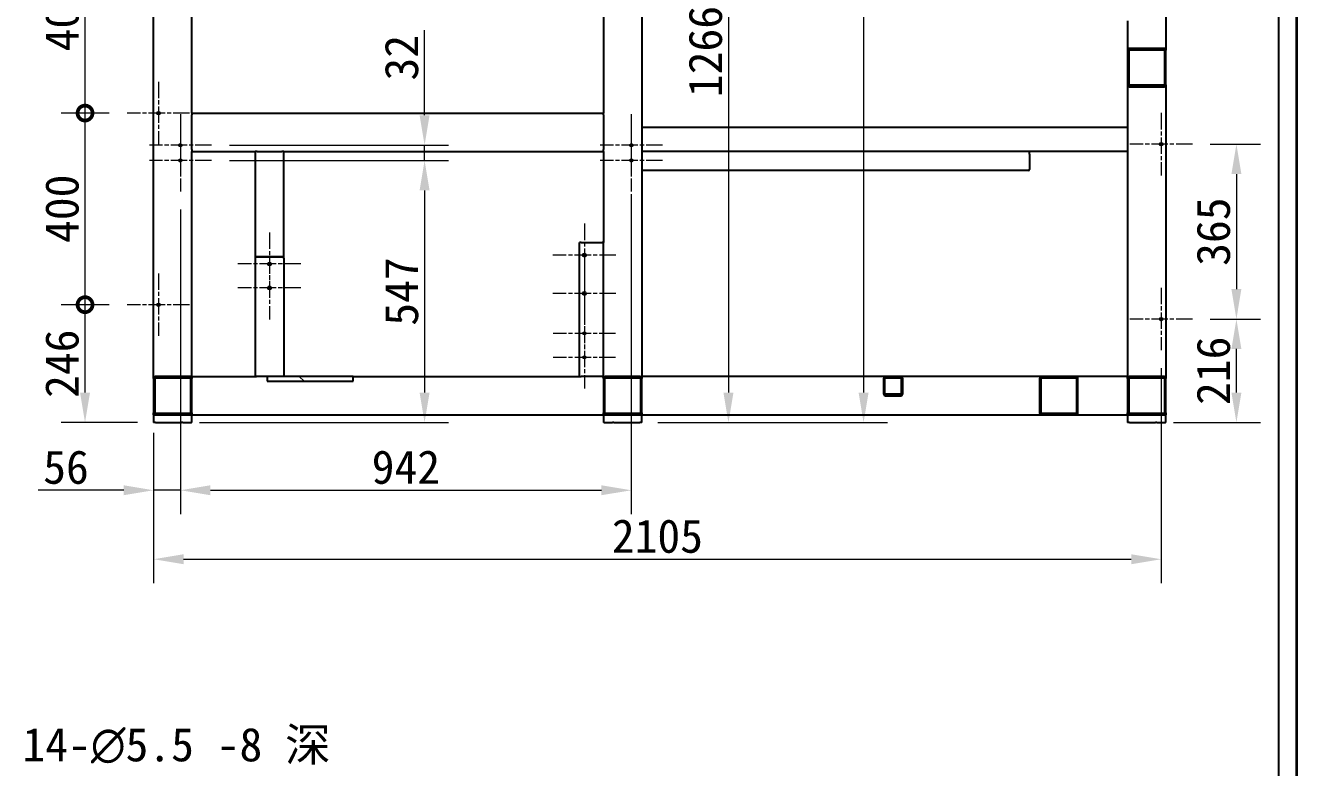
# Model space of a CAD drawing. Header units: millimetres. Extents: x 150 to 14713, y 137 to 10363.
# Drawn here: x 12057 to 14713, y 3618 to 5167 of the extents above; entities that cross this region are included whole.
import ezdxf

# ---------------------------------------------------------------- set-up
doc = ezdxf.new("R2010")
doc.units = ezdxf.units.MM
doc.header["$LTSCALE"] = 25
doc.linetypes.add('CHAIN', pattern=[0.3543, 0.2362, -0.0295, 0.0591, -0.0295])
for name, color, linetype, lineweight, true_color in [('中心标记 (ISO)', 1, 'CHAIN', 18, 0xff0000), ('尺寸 (ISO)', 7, 'Continuous', 18, 0x008000), ('符号 (ISO)', 7, 'Continuous', 18, 0x008000)]:
    doc.layers.add(name, color=color, linetype=linetype, lineweight=lineweight, true_color=true_color)
for name, color, linetype, lineweight in [('剖面线 (ISO)', 7, 'Continuous', 18), ('可见 (ISO)', 7, 'Continuous', 25), ('图框 (ISO)', 7, 'Continuous', 35)]:
    doc.layers.add(name, color=color, linetype=linetype, lineweight=lineweight)
doc.styles.add('文本样式74', font='SimSun.ttf')
doc.styles.add('最新国标', font='simfang.ttf')
doc.dimstyles.new('默认 (GB)', dxfattribs={"dimscale": 25, "dimtxt": 2.8, "dimasz": 2.5, "dimexe": 2, "dimexo": 1.5, "dimgap": 0.5, "dimtad": 1, "dimtoh": 1, "dimdsep": 46, "dimtxsty": '最新国标', "dimcen": 0.09, "dimdle": 10, "dimclrd": 256, "dimclre": 256, "dimclrt": 256, "dimaunit": 1, "dimadec": 3, "dimazin": 2, "dimtfac": 0.535714, "dimtdec": 3, "dimtmove": 0, "dimatfit": 3, "dimfxl": 0, "dimtolj": 1, "dimlwd": -1, "dimlwe": -1, "dimarcsym": 0})

# ---------------------------------------------------------------- blocks, each defined once
blk = doc.blocks.new('图框 最新国标')
at = {"layer": '图框 (ISO)'}
blk.add_line((588.5, 414.5), (588.5, 5.5), dxfattribs=at)
at = {"layer": '图框 (ISO)', "color": 7, "linetype": 'Continuous', "lineweight": 25}
blk.add_line((587, 413), (587, 7), dxfattribs=at)
blk.add_line((587, 413), (587, 7), dxfattribs=at)
at = {"layer": '图框 (ISO)', "style": '文本样式74'}
blk.add_attdef('零件代号_001', (44.45, 410.25), '', height=2.5, rotation=180, dxfattribs=at)
blk = doc.blocks.new('_DotSmall')
at = {"color": 0, "linetype": 'ByBlock', "const_width": 0.5}
blk.add_lwpolyline([(-0.0625, 0, 1), (0.0625, 0, 1)], format="xyb", close=True, dxfattribs=at)
blk = doc.blocks.new('*D230')
at = {"layer": 'Defpoints', "color": 0, "transparency": 16777216}
for p in [(12181.3, 4583.8), (12269.3, 4583.8), (12328.6, 4337.8)]:
    blk.add_point(p, dxfattribs=at)
at = {"layer": '尺寸 (ISO)', "color": 116, "true_color": 0x00803f, "transparency": 16777216}
for p, q in [((12231.8, 4583.8), (12131.3, 4583.8)), ((12181.3, 4400.3), (12181.3, 4583.8)), ((12291.1, 4337.8), (12131.3, 4337.8))]:
    blk.add_line(p, q, dxfattribs=at)
blk.add_solid([(12170.8, 4400.3), (12191.7, 4400.3), (12181.3, 4337.8)], dxfattribs=at)
at = {"layer": '尺寸 (ISO)', "color": 116, "true_color": 0x00803f, "transparency": 16777216, "xscale": 62.5, "yscale": 62.5, "zscale": 62.5, "rotation": 90}
blk.add_blockref('_DotSmall', (12181.3, 4583.8), dxfattribs=at)
at = {"layer": '尺寸 (ISO)', "transparency": 16777216, "insert": (12133.4, 4460.5), "char_height": 70, "attachment_point": 5, "rotation": 90, "style": '最新国标'}
blk.add_mtext('\\A1;246', dxfattribs=at)
blk = doc.blocks.new('*D231')
at = {"layer": 'Defpoints', "color": 0, "transparency": 16777216}
for p in [(12181.3, 4983.8), (12269.3, 4983.8), (12269.3, 4583.8)]:
    blk.add_point(p, dxfattribs=at)
at = {"layer": '尺寸 (ISO)', "color": 116, "true_color": 0x00803f, "transparency": 16777216}
for p, q in [((12231.8, 4983.8), (12131.3, 4983.8)), ((12181.3, 4583.8), (12181.3, 4983.8)), ((12231.8, 4583.8), (12131.3, 4583.8))]:
    blk.add_line(p, q, dxfattribs=at)
at = {"layer": '尺寸 (ISO)', "color": 116, "true_color": 0x00803f, "transparency": 16777216, "xscale": 62.5, "yscale": 62.5, "zscale": 62.5}
for p, rotation in [((12181.3, 4983.8), 90), ((12181.3, 4583.8), 270)]:
    blk.add_blockref('_DotSmall', p, dxfattribs=dict(at, rotation=rotation))
at = {"layer": '尺寸 (ISO)', "transparency": 16777216, "insert": (12133.4, 4784), "char_height": 70, "attachment_point": 5, "rotation": 90, "style": '最新国标'}
blk.add_mtext('\\A1;400', dxfattribs=at)
blk = doc.blocks.new('*D232')
at = {"layer": 'Defpoints', "color": 0, "transparency": 16777216}
for p in [(12181.3, 5383.8), (12269.3, 5383.8), (12269.3, 4983.8)]:
    blk.add_point(p, dxfattribs=at)
at = {"layer": '尺寸 (ISO)', "color": 116, "true_color": 0x00803f, "transparency": 16777216}
for p, q in [((12231.8, 5383.8), (12131.3, 5383.8)), ((12181.3, 4983.8), (12181.3, 5383.8)), ((12231.8, 4983.8), (12131.3, 4983.8))]:
    blk.add_line(p, q, dxfattribs=at)
at = {"layer": '尺寸 (ISO)', "color": 116, "true_color": 0x00803f, "transparency": 16777216, "xscale": 62.5, "yscale": 62.5, "zscale": 62.5}
for p, rotation in [((12181.3, 5383.8), 90), ((12181.3, 4983.8), 270)]:
    blk.add_blockref('_DotSmall', p, dxfattribs=dict(at, rotation=rotation))
at = {"layer": '尺寸 (ISO)', "transparency": 16777216, "insert": (12133.4, 5184), "char_height": 70, "attachment_point": 5, "rotation": 90, "style": '最新国标'}
blk.add_mtext('\\A1;400', dxfattribs=at)
blk = doc.blocks.new('*D235')
at = {"layer": 'Defpoints', "color": 0, "transparency": 16777216}
for p in [(12445.5, 4884.8), (12382.9, 4337.8), (12890.7, 4337.8)]:
    blk.add_point(p, dxfattribs=at)
at = {"layer": '尺寸 (ISO)', "color": 116, "true_color": 0x00803f, "transparency": 16777216}
for p, q in [((12483, 4884.8), (12940.7, 4884.8)), ((12890.7, 4822.3), (12890.7, 4400.3)), ((12420.4, 4337.8), (12940.7, 4337.8))]:
    blk.add_line(p, q, dxfattribs=at)
for points in [[(12880.2, 4822.3), (12901.1, 4822.3), (12890.7, 4884.8)], [(12880.2, 4400.3), (12901.1, 4400.3), (12890.7, 4337.8)]]:
    blk.add_solid(points, dxfattribs=at)
at = {"layer": '尺寸 (ISO)', "transparency": 16777216, "insert": (12842.8, 4611.3), "char_height": 70, "attachment_point": 5, "rotation": 90, "style": '最新国标'}
blk.add_mtext('\\A1;547', dxfattribs=at)
blk = doc.blocks.new('*D236')
at = {"layer": 'Defpoints', "color": 0, "transparency": 16777216}
for p in [(12445.5, 4916.8), (12445.5, 4884.8), (12890.7, 4884.8)]:
    blk.add_point(p, dxfattribs=at)
at = {"layer": '尺寸 (ISO)', "color": 116, "true_color": 0x00803f, "transparency": 16777216}
for p, q in [((12890.7, 4979.3), (12890.7, 5156.8)), ((12483, 4916.8), (12940.7, 4916.8)), ((12890.7, 4884.8), (12890.7, 4916.8)), ((12483, 4884.8), (12940.7, 4884.8)), ((12890.7, 4822.3), (12890.7, 4759.8))]:
    blk.add_line(p, q, dxfattribs=at)
for points in [[(12880.2, 4979.3), (12901.1, 4979.3), (12890.7, 4916.8)], [(12880.2, 4822.3), (12901.1, 4822.3), (12890.7, 4884.8)]]:
    blk.add_solid(points, dxfattribs=at)
at = {"layer": '尺寸 (ISO)', "transparency": 16777216, "insert": (12842.8, 5099.3), "char_height": 70, "attachment_point": 5, "rotation": 90, "style": '最新国标'}
blk.add_mtext('\\A1;32', dxfattribs=at)
blk = doc.blocks.new('*D238')
at = {"layer": 'Defpoints', "color": 0, "transparency": 16777216}
for p in [(12380.6, 4819.8), (12324.6, 4353.8), (12380.6, 4196.4)]:
    blk.add_point(p, dxfattribs=at)
at = {"layer": '尺寸 (ISO)', "color": 116, "true_color": 0x00803f, "transparency": 16777216}
for p, q in [((12380.6, 4782.3), (12380.6, 4146.4)), ((12324.6, 4316.3), (12324.6, 4146.4)), ((12262.1, 4196.4), (12083.4, 4196.4)), ((12380.6, 4196.4), (12324.6, 4196.4)), ((12443.1, 4196.4), (12505.6, 4196.4))]:
    blk.add_line(p, q, dxfattribs=at)
for points in [[(12262.1, 4206.8), (12262.1, 4186), (12324.6, 4196.4)], [(12443.1, 4206.8), (12443.1, 4186), (12380.6, 4196.4)]]:
    blk.add_solid(points, dxfattribs=at)
at = {"layer": '尺寸 (ISO)', "transparency": 16777216, "insert": (12141.5, 4244.3), "char_height": 70, "attachment_point": 5, "style": '最新国标'}
blk.add_mtext('\\A1;56', dxfattribs=at)
blk = doc.blocks.new('*D239')
at = {"layer": 'Defpoints', "color": 0, "transparency": 16777216}
for p in [(13322.6, 4851.8), (12380.6, 4819.8), (13322.6, 4196.4)]:
    blk.add_point(p, dxfattribs=at)
at = {"layer": '尺寸 (ISO)', "color": 116, "true_color": 0x00803f, "transparency": 16777216}
for p, q in [((13322.6, 4814.3), (13322.6, 4146.4)), ((12380.6, 4782.3), (12380.6, 4146.4)), ((12443.1, 4196.4), (13260.1, 4196.4))]:
    blk.add_line(p, q, dxfattribs=at)
for points in [[(12443.1, 4206.8), (12443.1, 4186), (12380.6, 4196.4)], [(13260.1, 4206.8), (13260.1, 4186), (13322.6, 4196.4)]]:
    blk.add_solid(points, dxfattribs=at)
at = {"layer": '尺寸 (ISO)', "transparency": 16777216, "insert": (12851.6, 4244.3), "char_height": 70, "attachment_point": 5, "style": '最新国标'}
blk.add_mtext('\\A1;942', dxfattribs=at)
blk = doc.blocks.new('*D240')
at = {"layer": 'Defpoints', "color": 0, "transparency": 16777216}
for p in [(14429.6, 4488.5), (12324.6, 4353.8), (14429.6, 4052.4)]:
    blk.add_point(p, dxfattribs=at)
at = {"layer": '尺寸 (ISO)', "color": 116, "true_color": 0x00803f, "transparency": 16777216}
for p, q in [((14429.6, 4451), (14429.6, 4002.4)), ((12324.6, 4316.3), (12324.6, 4002.4)), ((12387.1, 4052.4), (14367.1, 4052.4))]:
    blk.add_line(p, q, dxfattribs=at)
for points in [[(12387.1, 4062.8), (12387.1, 4042), (12324.6, 4052.4)], [(14367.1, 4062.8), (14367.1, 4042), (14429.6, 4052.4)]]:
    blk.add_solid(points, dxfattribs=at)
at = {"layer": '尺寸 (ISO)', "transparency": 16777216, "insert": (13377.1, 4100.3), "char_height": 70, "attachment_point": 5, "style": '最新国标'}
blk.add_mtext('\\A1;2105', dxfattribs=at)
blk = doc.blocks.new('*D241')
at = {"layer": 'Defpoints', "color": 0, "transparency": 16777216}
for p in [(14494.8, 4553.8), (14586.8, 4553.8), (14417.9, 4337.8)]:
    blk.add_point(p, dxfattribs=at)
at = {"layer": '尺寸 (ISO)', "color": 116, "true_color": 0x00803f, "transparency": 16777216}
for p, q in [((14532.3, 4553.8), (14636.8, 4553.8)), ((14586.8, 4400.3), (14586.8, 4491.3)), ((14455.4, 4337.8), (14636.8, 4337.8))]:
    blk.add_line(p, q, dxfattribs=at)
for points in [[(14576.4, 4491.3), (14597.2, 4491.3), (14586.8, 4553.8)], [(14576.4, 4400.3), (14597.2, 4400.3), (14586.8, 4337.8)]]:
    blk.add_solid(points, dxfattribs=at)
at = {"layer": '尺寸 (ISO)', "transparency": 16777216, "insert": (14538.9, 4445.8), "char_height": 70, "attachment_point": 5, "rotation": 90, "style": '最新国标'}
blk.add_mtext('\\A1;216', dxfattribs=at)
blk = doc.blocks.new('*D242')
at = {"layer": 'Defpoints', "color": 0, "transparency": 16777216}
for p in [(14494.8, 4918.8), (14494.8, 4553.8), (14586.8, 4553.8)]:
    blk.add_point(p, dxfattribs=at)
at = {"layer": '尺寸 (ISO)', "color": 116, "true_color": 0x00803f, "transparency": 16777216}
for p, q in [((14532.3, 4918.8), (14636.8, 4918.8)), ((14586.8, 4856.3), (14586.8, 4616.3)), ((14532.3, 4553.8), (14636.8, 4553.8))]:
    blk.add_line(p, q, dxfattribs=at)
for points in [[(14576.4, 4856.3), (14597.2, 4856.3), (14586.8, 4918.8)], [(14576.4, 4616.3), (14597.2, 4616.3), (14586.8, 4553.8)]]:
    blk.add_solid(points, dxfattribs=at)
at = {"layer": '尺寸 (ISO)', "transparency": 16777216, "insert": (14538.9, 4736.3), "char_height": 70, "attachment_point": 5, "rotation": 90, "style": '最新国标'}
blk.add_mtext('\\A1;365', dxfattribs=at)
blk = doc.blocks.new('*D243')
at = {"layer": 'Defpoints', "color": 0, "transparency": 16777216}
for p in [(13350.4, 6243.8), (13340.6, 4337.8), (13807.9, 4337.8)]:
    blk.add_point(p, dxfattribs=at)
at = {"layer": '尺寸 (ISO)', "color": 116, "true_color": 0x00803f, "transparency": 16777216}
for p, q in [((13387.9, 6243.8), (13857.9, 6243.8)), ((13807.9, 6181.3), (13807.9, 4400.3)), ((13378.1, 4337.8), (13857.9, 4337.8))]:
    blk.add_line(p, q, dxfattribs=at)
for points in [[(13797.4, 6181.3), (13818.3, 6181.3), (13807.9, 6243.8)], [(13797.4, 4400.3), (13818.3, 4400.3), (13807.9, 4337.8)]]:
    blk.add_solid(points, dxfattribs=at)
at = {"layer": '尺寸 (ISO)', "transparency": 16777216, "insert": (13760, 5290.8), "char_height": 70, "attachment_point": 5, "rotation": 90, "style": '最新国标'}
blk.add_mtext('\\A1;1906', dxfattribs=at)
blk = doc.blocks.new('*D249')
at = {"layer": 'Defpoints', "color": 0, "transparency": 16777216}
for p in [(13452.1, 5603.8), (13340.6, 4337.8), (13525.5, 4337.8)]:
    blk.add_point(p, dxfattribs=at)
at = {"layer": '尺寸 (ISO)', "color": 116, "true_color": 0x00803f, "transparency": 16777216}
for p, q in [((13525.5, 5541.3), (13525.5, 4400.3)), ((13378.1, 4337.8), (13575.5, 4337.8))]:
    blk.add_line(p, q, dxfattribs=at)
for points in [[(13515.1, 5541.3), (13536, 5541.3), (13525.5, 5603.8)], [(13515.1, 4400.3), (13536, 4400.3), (13525.5, 4337.8)]]:
    blk.add_solid(points, dxfattribs=at)
at = {"layer": '尺寸 (ISO)', "transparency": 16777216, "insert": (13477.6, 5112.3), "char_height": 70, "attachment_point": 5, "rotation": 90, "style": '最新国标'}
blk.add_mtext('\\A1;1266', dxfattribs=at)

msp = doc.modelspace()

# ---------------------------------------------------------------- hatches: boundary and pattern name
at = {"layer": '剖面线 (ISO)'}
h = msp.add_hatch(dxfattribs=at)
h.set_pattern_fill('ANSI31', color=256, scale=635, angle=90.00021, style=0)
h.set_pattern_definition([(135.0002, (0, 0), (-56.1264, -56.1268), [])])
h.paths.add_polyline_path([(12741.587, 4423.795), (12741.587, 4433.795), (12561.587, 4433.795), (12561.587, 4423.795)])

# ---------------------------------------------------------------- linework, layer by layer
at = {"layer": '中心标记 (ISO)', "ltscale": 5.800403}
for p, q in [((12334.587, 5049.045), (12334.587, 4918.545)), ((12399.837, 4983.795), (12269.337, 4983.795)), ((14429.587, 4984.045), (14429.587, 4853.545)), ((14494.837, 4918.795), (14364.337, 4918.795)), ((12334.587, 4649.045), (12334.587, 4518.545)), ((14429.587, 4619.045), (14429.587, 4488.545)), ((12399.837, 4583.795), (12269.337, 4583.795)), ((14494.837, 4553.795), (14364.337, 4553.795))]:
    msp.add_line(p, q, dxfattribs=at)
at = {"layer": '中心标记 (ISO)', "ltscale": 5.774489}
for p, q in [((12380.587, 4981.753), (12380.587, 4851.836)), ((13322.587, 4981.753), (13322.587, 4851.836)), ((12380.587, 4949.753), (12380.587, 4819.836)), ((13322.587, 4949.753), (13322.587, 4819.836)), ((12445.545, 4916.795), (12315.628, 4916.795)), ((13387.545, 4916.795), (13257.628, 4916.795)), ((12445.545, 4884.795), (12315.628, 4884.795)), ((13387.545, 4884.795), (13257.628, 4884.795)), ((13224.587, 4588.753), (13224.587, 4458.836)), ((13289.545, 4523.795), (13159.628, 4523.795)), ((13224.587, 4538.753), (13224.587, 4408.836)), ((13289.545, 4473.795), (13159.628, 4473.795))]:
    msp.add_line(p, q, dxfattribs=at)
at = {"layer": '中心标记 (ISO)', "ltscale": 5.851385}
for p, q in [((12566.587, 4734.618), (12566.587, 4602.971)), ((13224.587, 4753.118), (13224.587, 4621.471)), ((12566.587, 4684.618), (12566.587, 4552.971)), ((13290.41, 4687.295), (13158.763, 4687.295)), ((12632.41, 4668.795), (12500.763, 4668.795)), ((13224.587, 4673.118), (13224.587, 4541.471)), ((12632.41, 4618.795), (12500.763, 4618.795)), ((13290.41, 4607.295), (13158.763, 4607.295))]:
    msp.add_line(p, q, dxfattribs=at)
at = {"layer": '可见 (ISO)'}
for p, q in [((13264.587, 5586.795), (13264.587, 4983.795)), ((13344.587, 5586.795), (13344.587, 4433.795)), ((14439.587, 5569.795), (14439.587, 5114.795)), ((12324.587, 4429.795), (12324.587, 5537.795)), ((12404.587, 4983.795), (12404.587, 5537.795)), ((14359.587, 5176.673), (14359.587, 5114.795)), ((14359.587, 5114.795), (14359.587, 5042.795)), ((14362.587, 5042.795), (14362.587, 5114.795)), ((14435.587, 5118.795), (14363.587, 5118.795)), ((14363.587, 5115.795), (14435.587, 5115.795)), ((14436.587, 5114.795), (14436.587, 5042.795)), ((14439.587, 5042.795), (14439.587, 5114.795)), ((14359.587, 5042.795), (14359.587, 4433.795)), ((14435.587, 5041.795), (14363.587, 5041.795)), ((14363.587, 5038.795), (14435.587, 5038.795)), ((14439.587, 5042.795), (14439.587, 4429.795)), ((12404.587, 4983.795), (12404.587, 4979.795)), ((12404.587, 4983.795), (13264.587, 4983.795)), ((12404.587, 4907.795), (12404.587, 4979.795)), ((13264.587, 4979.795), (13264.587, 4983.795)), ((13264.587, 4979.795), (13264.587, 4907.795)), ((14359.587, 4953.795), (13344.587, 4953.795)), ((12404.587, 4907.795), (12404.587, 4903.795)), ((12404.587, 4433.795), (12404.587, 4903.795)), ((12404.587, 4903.795), (12536.587, 4903.795)), ((12536.587, 4903.795), (12536.587, 4680.795)), ((12540.587, 4903.795), (12536.587, 4903.795)), ((12540.587, 4903.795), (12592.587, 4903.795)), ((12596.587, 4903.795), (12592.587, 4903.795)), ((12596.587, 4680.795), (12596.587, 4903.795)), ((12596.587, 4903.795), (13264.587, 4903.795)), ((13264.587, 4903.795), (13264.587, 4907.795)), ((13264.587, 4903.795), (13264.587, 4713.795)), ((14154.587, 4903.795), (13344.587, 4903.795)), ((14154.587, 4897.795), (14154.587, 4903.795)), ((14359.587, 4903.795), (14154.587, 4903.795)), ((14154.587, 4897.795), (14154.587, 4865.795)), ((14152.587, 4863.795), (13346.587, 4863.795)), ((13217.587, 4713.795), (13214.587, 4713.795)), ((13214.587, 4433.795), (13214.587, 4713.795)), ((13217.587, 4713.795), (13261.587, 4713.795)), ((13264.587, 4713.795), (13261.587, 4713.795)), ((13264.587, 4433.795), (13264.587, 4713.795)), ((12536.587, 4680.795), (12536.587, 4433.795)), ((12539.587, 4683.795), (12593.587, 4683.795)), ((12593.587, 4683.795), (12539.587, 4683.795)), ((12596.587, 4680.795), (12596.587, 4433.795)), ((12324.587, 4429.795), (12324.587, 4357.795)), ((12327.587, 4357.795), (12327.587, 4429.795)), ((12400.587, 4433.795), (12328.587, 4433.795)), ((12328.587, 4430.795), (12400.587, 4430.795)), ((12401.587, 4429.795), (12401.587, 4357.795)), ((12404.587, 4433.795), (12404.587, 4429.795)), ((12404.587, 4433.795), (12536.587, 4433.795)), ((12404.587, 4357.795), (12404.587, 4429.795)), ((12536.587, 4433.795), (12539.587, 4433.795)), ((12561.587, 4433.795), (12539.587, 4433.795)), ((12741.587, 4433.795), (12561.587, 4433.795)), ((12561.587, 4433.795), (12561.587, 4423.795)), ((12561.587, 4423.795), (12741.587, 4423.795)), ((12741.587, 4433.795), (13214.587, 4433.795)), ((12741.587, 4423.795), (12741.587, 4433.795)), ((13214.587, 4433.795), (13217.587, 4433.795)), ((13261.587, 4433.795), (13217.587, 4433.795)), ((13261.587, 4433.795), (13264.587, 4433.795)), ((13264.587, 4429.795), (13264.587, 4433.795)), ((13264.587, 4429.795), (13264.587, 4357.795)), ((13267.587, 4357.795), (13267.587, 4429.795)), ((13340.587, 4433.795), (13268.587, 4433.795)), ((13268.587, 4430.795), (13340.587, 4430.795)), ((13341.587, 4429.795), (13341.587, 4357.795)), ((13853.587, 4433.795), (13344.587, 4433.795)), ((13344.587, 4433.795), (13344.587, 4429.795)), ((13344.587, 4357.795), (13344.587, 4429.795)), ((13849.587, 4429.795), (13849.587, 4397.795)), ((13852.587, 4397.795), (13852.587, 4429.795)), ((13885.587, 4433.795), (13853.587, 4433.795)), ((13853.587, 4430.795), (13885.587, 4430.795)), ((14179.587, 4433.795), (13885.587, 4433.795)), ((13886.587, 4429.795), (13886.587, 4397.795)), ((13889.587, 4397.795), (13889.587, 4429.795)), ((14175.587, 4429.795), (14175.587, 4357.795)), ((14178.587, 4357.795), (14178.587, 4429.795)), ((14251.587, 4433.795), (14179.587, 4433.795)), ((14179.587, 4430.795), (14251.587, 4430.795)), ((14359.587, 4433.795), (14251.587, 4433.795)), ((14252.587, 4429.795), (14252.587, 4357.795)), ((14255.587, 4357.795), (14255.587, 4429.795)), ((14359.587, 4429.795), (14359.587, 4433.795)), ((14359.587, 4429.795), (14359.587, 4357.795)), ((14362.587, 4357.795), (14362.587, 4429.795)), ((14435.587, 4433.795), (14363.587, 4433.795)), ((14363.587, 4430.795), (14435.587, 4430.795)), ((14436.587, 4429.795), (14436.587, 4357.795)), ((14439.587, 4357.795), (14439.587, 4429.795)), ((13885.587, 4396.795), (13853.587, 4396.795)), ((13853.587, 4393.795), (13885.587, 4393.795)), ((12324.587, 4353.795), (12324.587, 4357.795)), ((12400.587, 4356.795), (12328.587, 4356.795)), ((12404.587, 4357.795), (12404.587, 4353.795)), ((13264.587, 4353.795), (13264.587, 4357.795)), ((13340.587, 4356.795), (13268.587, 4356.795)), ((13344.587, 4357.795), (13344.587, 4353.795)), ((14251.587, 4356.795), (14179.587, 4356.795)), ((14359.587, 4353.795), (14359.587, 4357.795)), ((14435.587, 4356.795), (14363.587, 4356.795)), ((14439.587, 4357.795), (14439.587, 4353.795)), ((12324.587, 4353.795), (12328.587, 4353.795)), ((12324.587, 4353.795), (12324.587, 4337.795)), ((12324.587, 4353.795), (12328.587, 4353.795)), ((12328.587, 4337.795), (12324.587, 4337.795)), ((12328.587, 4353.795), (12400.587, 4353.795)), ((12328.587, 4337.795), (12382.93, 4337.795)), ((12385.758, 4337.795), (12382.93, 4337.795)), ((12385.758, 4337.795), (12403.415, 4337.795)), ((12400.587, 4353.795), (12404.587, 4353.795)), ((12404.587, 4337.795), (12403.415, 4337.795)), ((12404.587, 4337.795), (12404.587, 4353.795)), ((12404.587, 4353.795), (13264.587, 4353.795)), ((13264.587, 4353.795), (13264.587, 4337.795)), ((13264.587, 4353.795), (13268.587, 4353.795)), ((13265.758, 4337.795), (13264.587, 4337.795)), ((13265.758, 4337.795), (13283.415, 4337.795)), ((13268.587, 4353.795), (13340.587, 4353.795)), ((13286.243, 4337.795), (13283.415, 4337.795)), ((13286.243, 4337.795), (13340.587, 4337.795)), ((13340.587, 4353.795), (13344.587, 4353.795)), ((13340.587, 4353.795), (13344.587, 4353.795)), ((13344.587, 4337.795), (13340.587, 4337.795)), ((13344.587, 4337.795), (13344.587, 4353.795)), ((13344.587, 4353.795), (14179.587, 4353.795)), ((14179.587, 4353.795), (14251.587, 4353.795)), ((14251.587, 4353.795), (14359.587, 4353.795)), ((14359.587, 4353.795), (14359.587, 4337.795)), ((14359.587, 4353.795), (14363.587, 4353.795)), ((14359.587, 4353.795), (14363.587, 4353.795)), ((14363.587, 4337.795), (14359.587, 4337.795)), ((14363.587, 4353.795), (14435.587, 4353.795)), ((14363.587, 4337.795), (14417.93, 4337.795)), ((14420.758, 4337.795), (14417.93, 4337.795)), ((14420.758, 4337.795), (14438.415, 4337.795)), ((14435.587, 4353.795), (14439.587, 4353.795)), ((14439.587, 4337.795), (14438.415, 4337.795)), ((14439.587, 4337.795), (14439.587, 4353.795))]:
    msp.add_line(p, q, dxfattribs=at)
for centre, radius in [((12334.587, 4983.795), 2.75), ((12380.587, 4916.795), 2.458), ((13322.587, 4916.795), 2.458), ((14429.587, 4918.795), 2.75), ((12380.587, 4884.795), 2.458), ((13322.587, 4884.795), 2.458), ((13224.587, 4687.295), 3.324), ((12566.587, 4668.795), 3.324), ((12566.587, 4618.795), 3.324), ((13224.587, 4607.295), 3.324), ((12334.587, 4583.795), 2.75), ((14429.587, 4553.795), 2.75), ((13224.587, 4523.795), 2.458), ((13224.587, 4473.795), 2.458)]:
    msp.add_circle(centre, radius, dxfattribs=at)
for centre, radius, start, end in [((14363.587, 5114.795), 4, 90, 180), ((14363.587, 5114.795), 1, 90, 180), ((14435.587, 5114.795), 4, 0, 90), ((14435.587, 5114.795), 1, 0, 90), ((14363.587, 5042.795), 4, 180, 270), ((14363.587, 5042.795), 1, 180, 270), ((14435.587, 5042.795), 1, 270, 0), ((14435.587, 5042.795), 4, 270, 0), ((13346.587, 4865.795), 2, 180, 270), ((14152.587, 4865.795), 2, 270, 0), ((12539.587, 4680.795), 3, 90, 180), ((12539.587, 4680.795), 3, 90, 180), ((12593.587, 4680.795), 3, 0, 90), ((12593.587, 4680.795), 3, 0, 90), ((12328.587, 4429.795), 4, 90, 180), ((12328.587, 4429.795), 1, 90, 180), ((12400.587, 4429.795), 4, 0, 90), ((12400.587, 4429.795), 1, 0, 90), ((13268.587, 4429.795), 4, 90, 180), ((13268.587, 4429.795), 1, 90, 180), ((13340.587, 4429.795), 4, 0, 90), ((13340.587, 4429.795), 1, 0, 90), ((13853.587, 4429.795), 4, 90, 180), ((13853.587, 4429.795), 1, 90, 180), ((13885.587, 4429.795), 4, 0, 90), ((13885.587, 4429.795), 1, 0, 90), ((14179.587, 4429.795), 4, 90, 180), ((14179.587, 4429.795), 1, 90, 180), ((14251.587, 4429.795), 4, 0, 90), ((14251.587, 4429.795), 1, 0, 90), ((14363.587, 4429.795), 4, 90, 180), ((14363.587, 4429.795), 1, 90, 180), ((14435.587, 4429.795), 4, 0, 90), ((14435.587, 4429.795), 1, 0, 90), ((13853.587, 4397.795), 4, 180, 270), ((13853.587, 4397.795), 1, 180, 270), ((13885.587, 4397.795), 1, 270, 0), ((13885.587, 4397.795), 4, 270, 0), ((12328.587, 4357.795), 4, 180, 270), ((12328.587, 4357.795), 1, 180, 270), ((12400.587, 4357.795), 4, 270, 0), ((12400.587, 4357.795), 1, 270, 0), ((13268.587, 4357.795), 4, 180, 270), ((13268.587, 4357.795), 1, 180, 270), ((13340.587, 4357.795), 4, 270, 0), ((13340.587, 4357.795), 1, 270, 0), ((14179.587, 4357.795), 4, 180, 270), ((14179.587, 4357.795), 1, 180, 270), ((14251.587, 4357.795), 4, 270, 0), ((14251.587, 4357.795), 1, 270, 0), ((14363.587, 4357.795), 4, 180, 270), ((14363.587, 4357.795), 1, 180, 270), ((14435.587, 4357.795), 1, 270, 0), ((14435.587, 4357.795), 4, 270, 0)]:
    msp.add_arc(centre, radius, start, end, dxfattribs=at)

# ---------------------------------------------------------------- block references
at = {"xscale": 25, "yscale": 25, "zscale": 25}
msp.add_blockref('图框 最新国标', (0, 0), dxfattribs=at)

# ---------------------------------------------------------------- texts
at = {"layer": '符号 (ISO)', "insert": (12050.538, 3623.342), "char_height": 70, "width": 714.29006, "attachment_point": 7, "line_spacing_factor": 0.49, "style": '最新国标'}
msp.add_mtext('14-\\fAIGDT|b0|i0;{\\H70.0000;n}\\fFangSong|b0|i0;{\\H70.0000;5.5 -8 深}', dxfattribs=at)

# ---------------------------------------------------------------- dimensions: what is measured, and where the dimension line sits
at = {"layer": '尺寸 (ISO)', "color": 116, "true_color": 0x00803f}
for base, p1, p2, angle, override, picture, middle in [((13807.862, 4337.795), (13350.41, 6243.795), (13340.587, 4337.795), 90, {"dimgap": 0.5, "dimtoh": 0, "dimdec": 2, "dimtol": 0, "dimlim": 0, "dimtp": 0, "dimtm": 0, "dimtdec": 3, "dimtofl": 0, "dimatfit": 1}, '*D243', (13807.862, 5290.795)), ((13525.536, 4337.795), (13452.087, 5603.795), (13340.587, 4337.795), 90, {"dimgap": 0.5, "dimtoh": 0, "dimdec": 2, "dimse1": 1, "dimtol": 0, "dimlim": 0, "dimtp": 0, "dimtm": 0, "dimtdec": 3, "dimtofl": 0, "dimatfit": 1}, '*D249', (13525.536, 5112.288)), ((12181.265, 5383.795), (12269.337, 4983.795), (12269.337, 5383.795), 90, {"dimgap": 0.5, "dimtoh": 0, "dimdec": 2, "dimblk1": 'DotSmall', "dimblk2": 'DotSmall', "dimsah": 1, "dimdle": 0, "dimtol": 0, "dimlim": 0, "dimtp": 0, "dimtm": 0, "dimtdec": 3, "dimtofl": 0, "dimatfit": 1}, '*D232', (12181.265, 5184.045)), ((12890.659, 4884.795), (12445.545, 4916.795), (12445.545, 4884.795), 90, {"dimgap": 0.5, "dimtoh": 0, "dimdec": 2, "dimtol": 0, "dimlim": 0, "dimtp": 0, "dimtm": 0, "dimtdec": 3, "dimtofl": 1, "dimatfit": 1}, '*D236', (12890.659, 5099.295)), ((12181.265, 4983.795), (12269.337, 4583.795), (12269.337, 4983.795), 90, {"dimgap": 0.5, "dimtoh": 0, "dimdec": 2, "dimblk1": 'DotSmall', "dimblk2": 'DotSmall', "dimsah": 1, "dimdle": 0, "dimtol": 0, "dimlim": 0, "dimtp": 0, "dimtm": 0, "dimtdec": 3, "dimtofl": 0, "dimatfit": 1}, '*D231', (12181.265, 4784.045)), ((14586.831, 4553.795), (14494.837, 4918.795), (14494.837, 4553.795), 90, {"dimgap": 0.5, "dimtoh": 0, "dimdec": 2, "dimtol": 0, "dimlim": 0, "dimtp": 0, "dimtm": 0, "dimtdec": 3, "dimtofl": 0, "dimatfit": 1}, '*D242', (14586.831, 4736.295)), ((12890.659, 4337.795), (12445.545, 4884.795), (12382.93, 4337.795), 90, {"dimgap": 0.5, "dimtoh": 0, "dimdec": 2, "dimtol": 0, "dimlim": 0, "dimtp": 0, "dimtm": 0, "dimtdec": 3, "dimtofl": 0, "dimatfit": 1}, '*D235', (12890.659, 4611.295)), ((13322.587, 4196.389), (12380.587, 4819.836), (13322.587, 4851.836), 180, {"dimgap": 0.5, "dimtoh": 0, "dimdec": 2, "dimtol": 0, "dimlim": 0, "dimtp": 0, "dimtm": 0, "dimtdec": 3, "dimtofl": 0, "dimatfit": 1}, '*D239', (12851.587, 4196.389)), ((12181.265, 4583.795), (12328.587, 4337.795), (12269.337, 4583.795), 90, {"dimgap": 0.5, "dimtoh": 0, "dimdec": 2, "dimblk2": 'DotSmall', "dimsah": 1, "dimdle": 0, "dimtol": 0, "dimlim": 0, "dimtp": 0, "dimtm": 0, "dimtdec": 3, "dimtofl": 0, "dimatfit": 1}, '*D230', (12181.265, 4460.545)), ((14586.831, 4553.795), (14417.93, 4337.795), (14494.837, 4553.795), 90, {"dimgap": 0.5, "dimtoh": 0, "dimdec": 2, "dimtol": 0, "dimlim": 0, "dimtp": 0, "dimtm": 0, "dimtdec": 3, "dimtofl": 0, "dimatfit": 1}, '*D241', (14586.831, 4445.795))]:
    dim = msp.add_linear_dim(base=base, p1=p1, p2=p2, angle=angle, dimstyle='默认 (GB)', override=override, dxfattribs=at)
    dim.commit()
    dim.dimension.update_dxf_attribs({"geometry": picture, "text_midpoint": middle, "dimtype": 160})
for base, p2, override, picture, middle in [((12380.587, 4196.389), (12380.587, 4819.836), {"dimgap": 0.5, "dimtoh": 0, "dimdec": 2, "dimtol": 0, "dimlim": 0, "dimtp": 0, "dimtm": 0, "dimtdec": 3, "dimtofl": 1, "dimatfit": 1}, '*D238', (12141.487, 4196.389)), ((14429.587, 4052.431), (14429.587, 4488.545), {"dimgap": 0.5, "dimtoh": 0, "dimdec": 2, "dimtol": 0, "dimlim": 0, "dimtp": 0, "dimtm": 0, "dimtdec": 3, "dimtofl": 0, "dimatfit": 1}, '*D240', (13377.087, 4052.431))]:
    dim = msp.add_linear_dim(base=base, p1=(12324.587, 4353.795), p2=p2, dimstyle='默认 (GB)', override=override, dxfattribs=at)
    dim.commit()
    dim.dimension.update_dxf_attribs({"geometry": picture, "text_midpoint": middle, "dimtype": 160})

doc.saveas('drawing.dxf')
